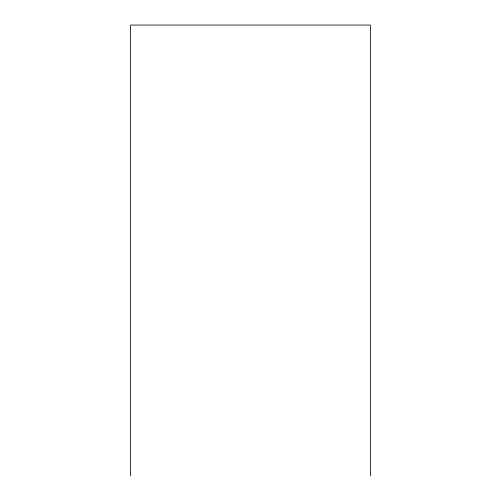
<?xml version="1.0" encoding="UTF-8"?>
<svg xmlns="http://www.w3.org/2000/svg" width="501" height="501" viewBox="0 0 501 501"><rect width="100%" height="100%" fill="white"/><g stroke="black" fill="none" stroke-linecap="round" stroke-linejoin="round"><path stroke-width="0.75" d="M370.396 475.95L370.396 25.05L130.604 25.05L130.604 475.95"/></g></svg>
